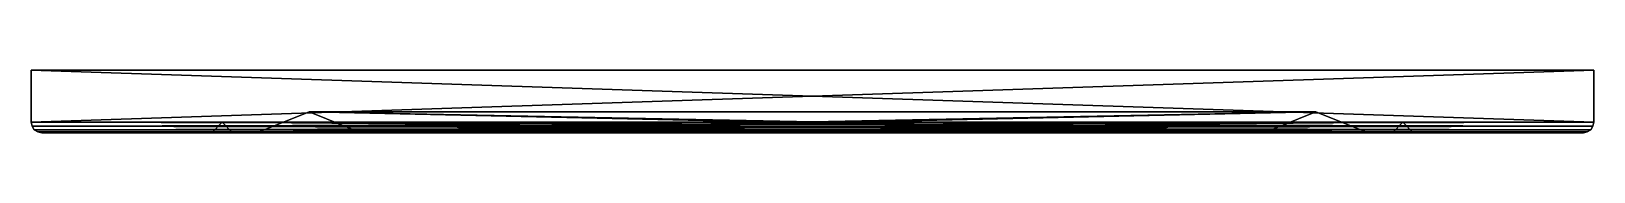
# Model space of a CAD drawing. Header units: centimetres. Extents: x -22.5 to 22.5, y -1.8 to 0.
import ezdxf

# ---------------------------------------------------------------- set-up
doc = ezdxf.new("R2010")
doc.units = ezdxf.units.CM
doc.header["$MEASUREMENT"] = 0
doc.layers.add('CAB_DOORS', color=31, linetype='Continuous')

msp = doc.modelspace()

# ---------------------------------------------------------------- meshes
at = {"layer": 'CAB_DOORS', "color": 31}
mesh = msp.add_polyface(dxfattribs=at)
corners = [(-22.5, 0), (-22.5, -1.5), (-22.5, 0, 66.3), (-22.5, -1.5, 66.3), (-22.477, -1.615, 0.023), (-22.477, -1.615, 66.277), (-22.412, -1.712, 0.088), (-22.412, -1.712, 66.212), (-22.315, -1.777, 0.185), (-22.315, -1.777, 66.115), (-22.2, -1.8, 0.3), (-22.2, -1.8, 66), (-17.3, -1.8, 5.2), (-17, -1.5, 5.5), (-17.3, -1.8, 61.1), (-17, -1.5, 60.8), (-16.7, -1.8, 5.8), (-16.7, -1.8, 60.5), (-16, -1.8, 6.5), (-14.5, -1.2, 8), (-16, -1.8, 59.8), (-14.5, -1.2, 58.3), (-13, -1.8, 9.5), (-13, -1.8, 56.8), (22.5, 0, 66.3), (22.5, -1.5, 66.3), (22.477, -1.615, 66.277), (22.412, -1.712, 66.212), (22.315, -1.777, 66.115), (22.2, -1.8, 66), (17.3, -1.8, 61.1), (17, -1.5, 60.8), (16.7, -1.8, 60.5), (16, -1.8, 59.8), (14.5, -1.2, 58.3), (13, -1.8, 56.8), (22.5, 0), (22.5, -1.5), (22.477, -1.615, 0.023), (22.412, -1.712, 0.088), (22.315, -1.777, 0.185), (22.2, -1.8, 0.3), (17.3, -1.8, 5.2), (17, -1.5, 5.5), (16.7, -1.8, 5.8), (16, -1.8, 6.5), (14.5, -1.2, 8), (13, -1.8, 9.5)]
mesh.append_faces([[corners[k] for k in face] for face in [(2, 1, 3), (3, 4, 5), (5, 6, 7), (7, 8, 9), (9, 10, 11), (14, 13, 15), (15, 16, 17), (20, 19, 21), (21, 22, 23), (24, 3, 25), (25, 5, 26), (26, 7, 27), (27, 9, 28), (28, 11, 29), (30, 15, 31), (31, 17, 32), (33, 21, 34), (34, 23, 35), (36, 25, 37), (37, 26, 38), (38, 27, 39), (39, 28, 40), (40, 29, 41), (42, 31, 43), (43, 32, 44), (45, 34, 46), (46, 35, 47), (0, 37, 1), (1, 38, 4), (4, 39, 6), (6, 40, 8), (8, 41, 10), (12, 43, 13), (13, 44, 16), (18, 46, 19), (19, 47, 22), (35, 22, 47), (2, 36, 0)]], dxfattribs={"vtx0": -1, "color": 31})
mesh.append_faces([[corners[k] for k in face] for face in [(12, 10, 42), (10, 14, 11), (18, 16, 45), (16, 20, 17)]], dxfattribs={"vtx0": -1, "vtx1": -1, "color": 31})
mesh.append_faces([[corners[k] for k in face] for face in [(11, 14, 30), (29, 30, 42), (17, 20, 33), (32, 33, 45)]], dxfattribs={"vtx0": -1, "vtx2": -1, "color": 31})
mesh.append_faces([[corners[k] for k in face] for face in [(0, 1, 2), (1, 4, 3), (4, 6, 5), (6, 8, 7), (8, 10, 9), (12, 13, 14), (13, 16, 15), (18, 19, 20), (19, 22, 21), (2, 3, 24), (3, 5, 25), (5, 7, 26), (7, 9, 27), (9, 11, 28), (14, 15, 30), (15, 17, 31), (20, 21, 33), (21, 23, 34), (24, 25, 36), (25, 26, 37), (26, 27, 38), (27, 28, 39), (28, 29, 40), (30, 31, 42), (31, 32, 43), (33, 34, 45), (34, 35, 46), (36, 37, 0), (37, 38, 1), (38, 39, 4), (39, 40, 6), (40, 41, 8), (42, 43, 12), (43, 44, 13), (45, 46, 18), (46, 47, 19), (23, 22, 35), (24, 36, 2)]], dxfattribs={"vtx1": -1, "color": 31})
mesh.append_faces([[corners[k] for k in face] for face in [(10, 41, 42), (12, 14, 10), (41, 29, 42), (29, 11, 30), (16, 44, 45), (18, 20, 16), (44, 32, 45), (32, 17, 33)]], dxfattribs={"vtx1": -1, "vtx2": -1, "color": 31})

doc.saveas('drawing.dxf')
